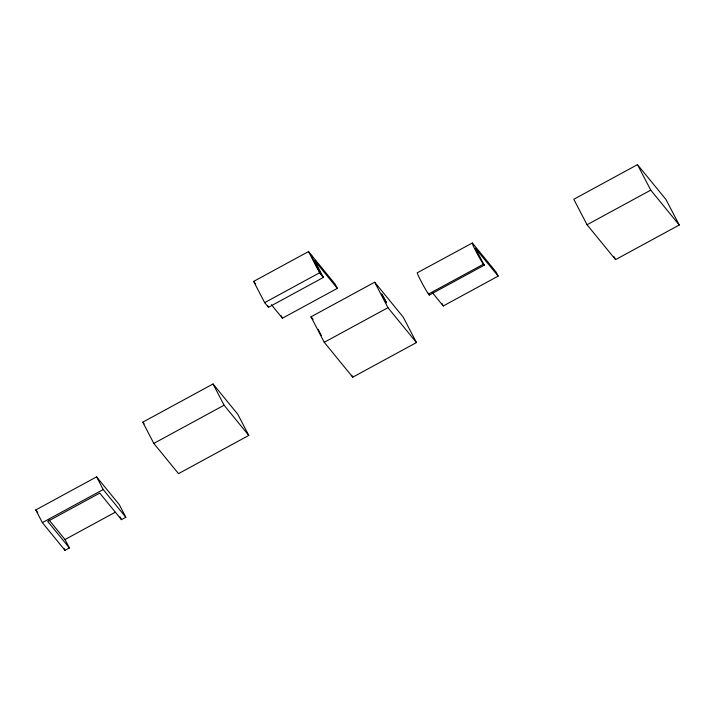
<?xml version="1.0" encoding="UTF-8"?>
<svg xmlns="http://www.w3.org/2000/svg" width="715" height="715" viewBox="0 0 715 715"><rect width="100%" height="100%" fill="white"/><g stroke="black" fill="none" stroke-linecap="round" stroke-linejoin="round"><path stroke-width="1.07" d="M337.337 288.36L314.537 260.457L323.377 277.438L268.474 307.289L264.666 302.642L253.619 281.415L308.531 251.564L335.129 284.114L337.337 288.36L282.425 318.211L271.369 304.679M264.666 302.642L319.578 272.79L323.377 277.438L321.643 275.06A12.727 0.742 61.5 0 1 312.303 257.874L311.534 255.237M310.989 316.834L374.687 282.202L403.189 317.085L416.452 342.565L352.754 377.189L324.253 342.306L310.989 316.834L313.081 319.382M142.759 422.181L213.043 383.973L237.746 414.2L248.793 435.435L178.509 473.643L153.814 443.416L142.759 422.181L144.171 423.915M498.167 276.115L495.951 271.87L472.356 242.993L417.22 272.817L418.221 275.49A12.727 0.742 61.5 0 0 427.561 292.676L429.295 295.054L484.207 265.202L475.368 248.212L498.167 276.115L443.255 305.966L432.2 292.444M637.485 164.647L573.796 199.279L587.06 224.751L615.552 259.634L679.25 225.011L665.987 199.53L637.485 164.647L650.748 190.127L679.25 225.011M324.253 342.306L387.95 307.682L416.452 342.565M153.814 443.416L224.099 405.208L248.793 435.435M428.5 294.071L483.412 264.219L484.207 265.202L482.464 262.825A12.727 0.742 61.5 0 1 473.133 245.638L472.356 242.993M35.75 509.947L96.588 476.869L119.244 504.602L125.849 517.276L121.452 519.662L99.743 493.1L47.691 521.396L69.4 547.967L65.002 550.353L42.346 522.62L35.75 509.947L37.806 512.467M587.06 224.751L650.748 190.127M42.346 522.62L103.192 489.543L125.849 517.276M48.906 519.823L65.011 539.539L115.133 512.28M253.619 281.415L255.72 283.98M321.437 335.362L321.151 334.87M320.704 334.084L320.4 333.539M319.954 332.716L319.668 332.162M614.024 256.694L615.043 258.651M441.924 303.419L443.255 305.966M428.312 293.159L429.295 295.054M374.687 282.202L387.95 307.682M308.531 251.564L319.578 272.79M351.735 375.232L352.754 377.189M281.102 315.664L282.425 318.211M267.49 305.403L268.474 307.289M213.043 383.973L224.099 405.208M119.986 516.856L121.452 519.662M96.588 476.869L103.192 489.543M65.011 539.539L69.4 547.967M63.992 548.405L65.002 550.353M319.256 331.376L318.89 330.643M318.577 329.999L318.264 329.302M381.774 294.035L386.565 302.829L381.792 294.035"/></g></svg>
